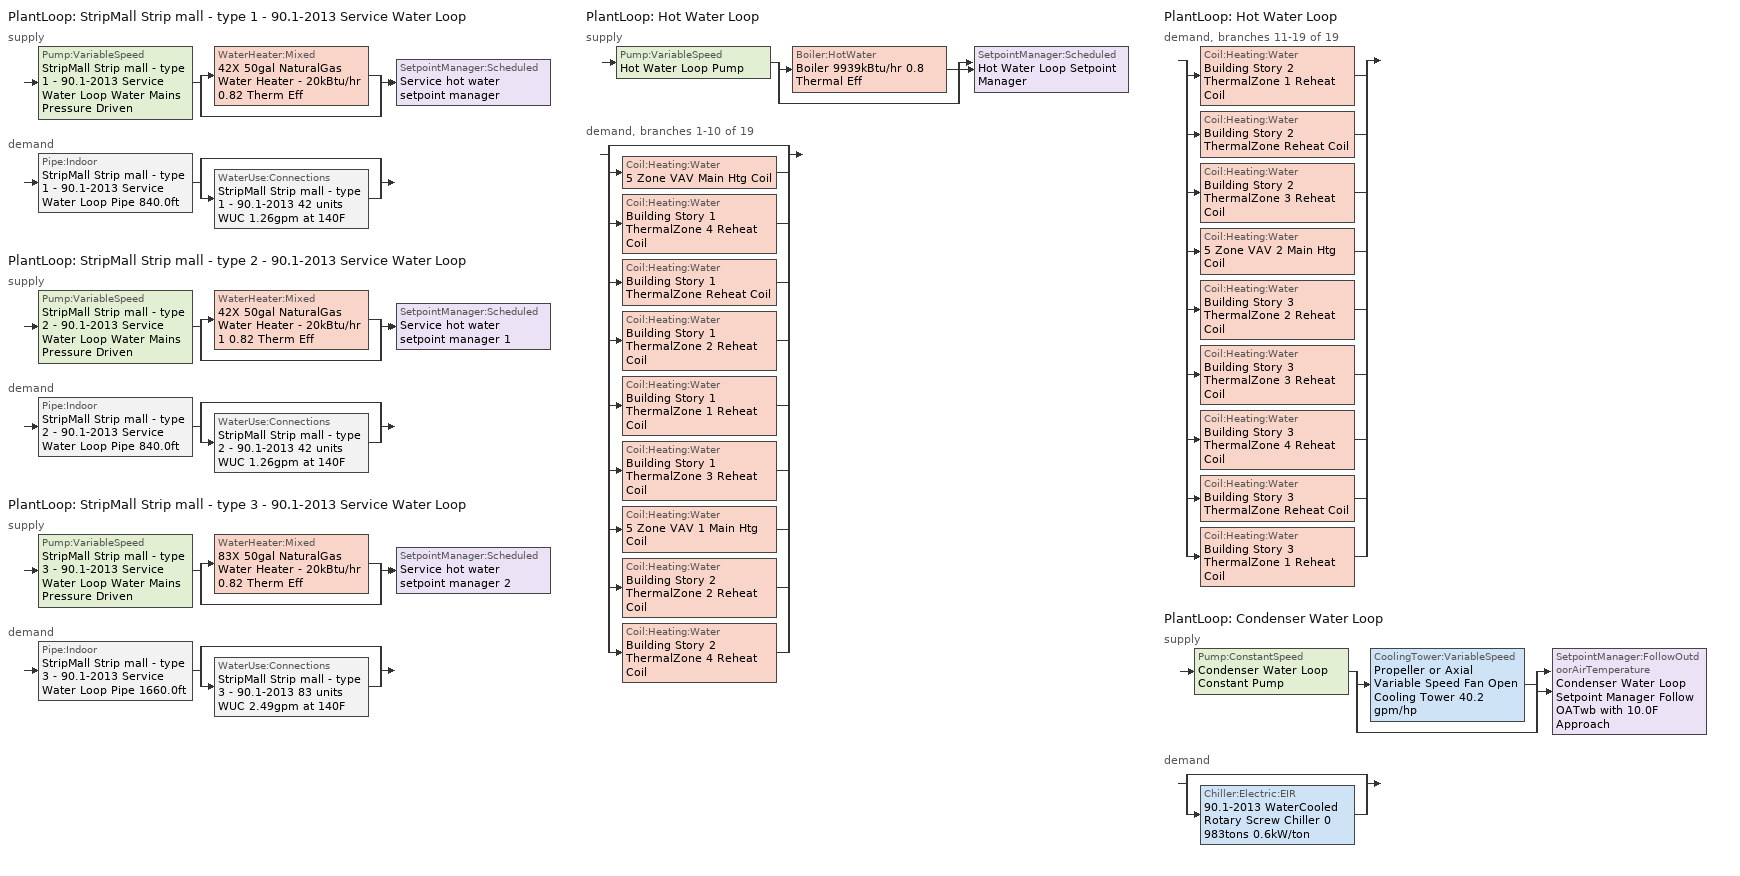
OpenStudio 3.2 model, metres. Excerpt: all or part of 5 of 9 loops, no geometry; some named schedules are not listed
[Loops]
PlantLoop 'StripMall Strip mall - type 1 - 90.1-2013 Service Water Loop'
 supply: Pump:VariableSpeed 'StripMall Strip mall - type 1 - 90.1-2013 Service Water Loop Water Mains Pressure Driven' > split
  | WaterHeater:Mixed '42X 50gal NaturalGas Water Heater - 20kBtu/hr 0.82 Therm Eff'
  | bypass
  join > SetpointManager:Scheduled 'Service hot water setpoint manager'
 demand: Pipe:Indoor 'StripMall Strip mall - type 1 - 90.1-2013 Service Water Loop Pipe 840.0ft' > split
  | bypass
  | WaterUse:Connections 'StripMall Strip mall - type 1 - 90.1-2013 42 units WUC 1.26gpm at 140F'
PlantLoop 'StripMall Strip mall - type 2 - 90.1-2013 Service Water Loop'
 supply: Pump:VariableSpeed 'StripMall Strip mall - type 2 - 90.1-2013 Service Water Loop Water Mains Pressure Driven' > split
  | WaterHeater:Mixed '42X 50gal NaturalGas Water Heater - 20kBtu/hr 1 0.82 Therm Eff'
  | bypass
  join > SetpointManager:Scheduled 'Service hot water setpoint manager 1'
 demand: Pipe:Indoor 'StripMall Strip mall - type 2 - 90.1-2013 Service Water Loop Pipe 840.0ft' > split
  | bypass
  | WaterUse:Connections 'StripMall Strip mall - type 2 - 90.1-2013 42 units WUC 1.26gpm at 140F'
PlantLoop 'StripMall Strip mall - type 3 - 90.1-2013 Service Water Loop'
 supply: Pump:VariableSpeed 'StripMall Strip mall - type 3 - 90.1-2013 Service Water Loop Water Mains Pressure Driven' > split
  | WaterHeater:Mixed '83X 50gal NaturalGas Water Heater - 20kBtu/hr 0.82 Therm Eff'
  | bypass
  join > SetpointManager:Scheduled 'Service hot water setpoint manager 2'
 demand: Pipe:Indoor 'StripMall Strip mall - type 3 - 90.1-2013 Service Water Loop Pipe 1660.0ft' > split
  | bypass
  | WaterUse:Connections 'StripMall Strip mall - type 3 - 90.1-2013 83 units WUC 2.49gpm at 140F'
PlantLoop 'Hot Water Loop'
 supply: Pump:VariableSpeed 'Hot Water Loop Pump' > split
  | Boiler:HotWater 'Boiler 9939kBtu/hr 0.8 Thermal Eff'
  | bypass
  join > SetpointManager:Scheduled 'Hot Water Loop Setpoint Manager'
 demand, branches 1-10 of 19: split
  | bypass
  | Coil:Heating:Water '5 Zone VAV Main Htg Coil'
  | Coil:Heating:Water 'Building Story 1 ThermalZone 4 Reheat Coil'
  | Coil:Heating:Water 'Building Story 1 ThermalZone Reheat Coil'
  | Coil:Heating:Water 'Building Story 1 ThermalZone 2 Reheat Coil'
  | Coil:Heating:Water 'Building Story 1 ThermalZone 1 Reheat Coil'
  | Coil:Heating:Water 'Building Story 1 ThermalZone 3 Reheat Coil'
  | Coil:Heating:Water '5 Zone VAV 1 Main Htg Coil'
  | Coil:Heating:Water 'Building Story 2 ThermalZone 2 Reheat Coil'
  | Coil:Heating:Water 'Building Story 2 ThermalZone 4 Reheat Coil'
PlantLoop 'Hot Water Loop'
 demand, branches 11-19 of 19: split
  | Coil:Heating:Water 'Building Story 2 ThermalZone 1 Reheat Coil'
  | Coil:Heating:Water 'Building Story 2 ThermalZone Reheat Coil'
  | Coil:Heating:Water 'Building Story 2 ThermalZone 3 Reheat Coil'
  | Coil:Heating:Water '5 Zone VAV 2 Main Htg Coil'
  | Coil:Heating:Water 'Building Story 3 ThermalZone 2 Reheat Coil'
  | Coil:Heating:Water 'Building Story 3 ThermalZone 3 Reheat Coil'
  | Coil:Heating:Water 'Building Story 3 ThermalZone 4 Reheat Coil'
  | Coil:Heating:Water 'Building Story 3 ThermalZone Reheat Coil'
  | Coil:Heating:Water 'Building Story 3 ThermalZone 1 Reheat Coil'
PlantLoop 'Condenser Water Loop'
 supply: Pump:ConstantSpeed 'Condenser Water Loop Constant Pump' > split
  | CoolingTower:VariableSpeed 'Propeller or Axial Variable Speed Fan Open Cooling Tower 40.2 gpm/hp'
  | bypass
  join > SetpointManager:FollowOutdoorAirTemperature 'Condenser Water Loop Setpoint Manager Follow OATwb with 10.0F Approach'
 demand: split
  | bypass
  | Chiller:Electric:EIR '90.1-2013 WaterCooled  Rotary Screw Chiller 0 983tons 0.6kW/ton'
[Construction]
Uninsulated copper pipe 0.75in type L: Copper pipe 0.75in type L
Uninsulated copper pipe 0.75in type L 1: Copper pipe 0.75in type L 1
Uninsulated copper pipe 0.75in type L 2: Copper pipe 0.75in type L 2
[Material] Roughness=Smooth; Thickness {m}=0.001143; Conductivity {W/m-K}=386; Density {kg/m3}=8906.27; Specific Heat {J/kg-K}=385.1856; Thermal Absorptance=0.9; Solar Absorptance=0.7; Visible Absorptance=0.7
Copper pipe 0.75in type L; Copper pipe 0.75in type L 1; Copper pipe 0.75in type L 2
[WaterUse:Connections] Drain Water Heat Exchanger Type=None; Drain Water Heat Exchanger Destination=Plant
Name | Water Use Equipment Name 1
StripMall Strip mall - type 1 - 90.1-2013 42 units WUC 1.26gpm at 140F | StripMall Strip mall - type 1 - 90.1-2013 42 units Service Water Use 1.26gpm at 140F
StripMall Strip mall - type 2 - 90.1-2013 42 units WUC 1.26gpm at 140F | StripMall Strip mall - type 2 - 90.1-2013 42 units Service Water Use 1.26gpm at 140F
StripMall Strip mall - type 3 - 90.1-2013 83 units WUC 2.49gpm at 140F | StripMall Strip mall - type 3 - 90.1-2013 83 units Service Water Use 2.49gpm at 140F
[WaterUse:Equipment:Definition] Sensible Fraction Schedule=Fraction Sensible - 0.2; Latent Fraction Schedule=Fraction Latent - 0.05
Name | Peak Flow Rate {m3/s} | Target Temperature Schedule
StripMall Strip mall - type 1 - 90.1-2013 42 units Service Water Use Def 1.26gpm | 7.94936e-05 | Mixed Water At Faucet Temp - 140F
StripMall Strip mall - type 2 - 90.1-2013 42 units Service Water Use Def 1.26gpm | 7.94936e-05 | Mixed Water At Faucet Temp - 140F 1
StripMall Strip mall - type 3 - 90.1-2013 83 units Service Water Use Def 2.49gpm | 0.000157095 | Mixed Water At Faucet Temp - 140F 2
[WaterUse:Equipment]
Name | Water Use Equipment Definition | Flow Rate Fraction Schedule
StripMall Strip mall - type 1 - 90.1-2013 42 units Service Water Use 1.26gpm at 140F | StripMall Strip mall - type 1 - 90.1-2013 42 units Service Water Use Def 1.26gpm | RetailStripmall Type1_SWH_SCH
StripMall Strip mall - type 2 - 90.1-2013 42 units Service Water Use 1.26gpm at 140F | StripMall Strip mall - type 2 - 90.1-2013 42 units Service Water Use Def 1.26gpm | RetailStripmall Type2_SWH_SCH
StripMall Strip mall - type 3 - 90.1-2013 83 units Service Water Use 2.49gpm at 140F | StripMall Strip mall - type 3 - 90.1-2013 83 units Service Water Use Def 2.49gpm | RetailStripmall Type3_SWH_SCH
[PlantLoop] Glycol Concentration=0; Plant Loop Volume {m3}=Autocalculate; Load Distribution Scheme=Optimal
Name | Maximum Loop Temperature {C} | Minimum Loop Temperature {C} | Fluid Type
StripMall Strip mall - type 1 - 90.1-2013 Service Water Loop; StripMall Strip mall - type 2 - 90.1-2013 Service Water Loop; StripMall Strip mall - type 3 - 90.1-2013 Service Water Loop | 60 | 10
Hot Water Loop |  | 10 | Water
Condenser Water Loop | 80 | 5
[Sizing:Plant]
Name | Loop Type | Design Loop Exit Temperature {C} | Loop Design Temperature Difference {deltaC} | Sizing Option | Zone Timesteps in Averaging Window | Coincident Sizing Factor Mode
StripMall Strip mall - type 1 - 90.1-2013 Service Water Loop; StripMall Strip mall - type 2 - 90.1-2013 Service Water Loop; StripMall Strip mall - type 3 - 90.1-2013 Service Water Loop | Heating | 60 | 5 | NonCoincident | 1 | None
Hot Water Loop | Heating | 82.2222 | 11.1111 | NonCoincident | 1 | None
Condenser Water Loop | Condenser | 29.4444 | 5.55556 | Coincident | 6 | GlobalCoolingSizingFactor
[SetpointManager:Scheduled] Control Variable=Temperature
Name | Schedule | Setpoint Node or NodeList
Service hot water setpoint manager | Service Water Loop Temp - 140F | StripMall Strip mall - type 1 - 90.1-2013 Service Water Loop Supply Outlet Node
Service hot water setpoint manager 1 | Service Water Loop Temp - 140F 1 | StripMall Strip mall - type 2 - 90.1-2013 Service Water Loop Supply Outlet Node
Service hot water setpoint manager 2 | Service Water Loop Temp - 140F 2 | StripMall Strip mall - type 3 - 90.1-2013 Service Water Loop Supply Outlet Node
Hot Water Loop Setpoint Manager | Hot Water Loop Temp - 180F | Hot Water Loop Supply Outlet Node
[Pump:VariableSpeed] Coefficient 1 of the Part Load Performance Curve=0; Coefficient 2 of the Part Load Performance Curve=3.2485; Coefficient 3 of the Part Load Performance Curve=-4.7443; Coefficient 4 of the Part Load Performance Curve=2.5294; Pump Control Type=Intermittent; Skin Loss Radiative Fraction=0.5; Design Power Sizing Method=PowerPerFlowPerPressure; Design Electric Power per Unit Flow Rate {W/(m3/s)}=348701.1; Design Shaft Power per Unit Flow Rate per Unit Head {W-s/m3-Pa}=1.28205; Design Minimum Flow Rate Fraction=0
Name | Rated Pump Head {Pa} | Motor Efficiency
StripMall Strip mall - type 1 - 90.1-2013 Service Water Loop Water Mains Pressure Driven; StripMall Strip mall - type 2 - 90.1-2013 Service Water Loop Water Mains Pressure Driven; StripMall Strip mall - type 3 - 90.1-2013 Service Water Loop Water Mains Pressure Driven | 0.001 | 0.7
Hot Water Loop Pump | 179344 | 0.93
[WaterHeater:Mixed] Deadband Temperature Difference {deltaC}=2; Maximum Temperature Limit {C}=60; Heater Control Type=Cycle; Heater Fuel Type=NaturalGas; Heater Thermal Efficiency=0.82; Off Cycle Parasitic Fuel Consumption Rate {W}=0; Off Cycle Parasitic Fuel Type=NaturalGas; Off Cycle Parasitic Heat Fraction to Tank=0; On Cycle Parasitic Fuel Consumption Rate {W}=0; On Cycle Parasitic Fuel Type=NaturalGas; On Cycle Parasitic Heat Fraction to Tank=0; Ambient Temperature Indicator=Schedule; Off Cycle Loss Coefficient to Ambient Temperature {W/K}=2.29857; On Cycle Loss Coefficient to Ambient Temperature {W/K}=2.29857; Use Side Effectiveness=1; Source Side Effectiveness=1; Use Side Design Flow Rate {m3/s}=autosize; Source Side Design Flow Rate {m3/s}=autosize; Indirect Water Heating Recovery Time {hr}=1.5; Source Side Flow Control Mode=IndirectHeatPrimarySetpoint
Name | Tank Volume {m3} | Setpoint Temperature Schedule | Heater Maximum Capacity {W} | Ambient Temperature Schedule
42X 50gal NaturalGas Water Heater - 20kBtu/hr 0.82 Therm Eff | 7.94936 | Service Water Loop Temp - 140F | 246180 | Water Heater Ambient Temp Schedule - 71.6f
42X 50gal NaturalGas Water Heater - 20kBtu/hr 1 0.82 Therm Eff | 7.94936 | Service Water Loop Temp - 140F 1 | 246180 | Water Heater Ambient Temp Schedule - 71.6f 1
83X 50gal NaturalGas Water Heater - 20kBtu/hr 0.82 Therm Eff | 15.7095 | Service Water Loop Temp - 140F 2 | 486498 | Water Heater Ambient Temp Schedule - 71.6f 2
[WaterHeater:Sizing] Design Mode=PeakDraw; Time Storage Can Meet Peak Draw {hr}=0.538503; Time for Tank Recovery {hr}=0; Nominal Tank Volume for Autosizing Plant Connections {m3}=1
42X 50gal NaturalGas Water Heater - 20kBtu/hr 0.82 Therm Eff; 42X 50gal NaturalGas Water Heater - 20kBtu/hr 1 0.82 Therm Eff; 83X 50gal NaturalGas Water Heater - 20kBtu/hr 0.82 Therm Eff
[Pipe:Indoor] Environment Type=Schedule; Pipe Inside Diameter {m}=0.019939
Name | Construction | Ambient Temperature Schedule | Ambient Air Velocity Schedule | Pipe Length {m}
StripMall Strip mall - type 1 - 90.1-2013 Service Water Loop Pipe 840.0ft | Uninsulated copper pipe 0.75in type L | StripMall Strip mall - type 1 - 90.1-2013 Service Water Loop Piping Air Temp - 70F | StripMall Strip mall - type 1 - 90.1-2013 Service Water Loop Piping Air Velocity - 0.67mph | 256.032
StripMall Strip mall - type 2 - 90.1-2013 Service Water Loop Pipe 840.0ft | Uninsulated copper pipe 0.75in type L 1 | StripMall Strip mall - type 2 - 90.1-2013 Service Water Loop Piping Air Temp - 70F | StripMall Strip mall - type 2 - 90.1-2013 Service Water Loop Piping Air Velocity - 0.67mph | 256.032
StripMall Strip mall - type 3 - 90.1-2013 Service Water Loop Pipe 1660.0ft | Uninsulated copper pipe 0.75in type L 2 | StripMall Strip mall - type 3 - 90.1-2013 Service Water Loop Piping Air Temp - 70F | StripMall Strip mall - type 3 - 90.1-2013 Service Water Loop Piping Air Velocity - 0.67mph | 505.968
[Boiler:HotWater]
Boiler 9939kBtu/hr 0.8 Thermal Eff: Fuel Type=NaturalGas; Nominal Thermal Efficiency=0.8; Efficiency Curve Temperature Evaluation Variable=LeavingBoiler; Normalized Boiler Efficiency Curve=Boiler with Minimum Turndown; Minimum Part Load Ratio=0; Maximum Part Load Ratio=1.2; Optimum Part Load Ratio=1; Water Outlet Upper Temperature Limit {C}=95; Boiler Flow Mode=LeavingSetpointModulated; Parasitic Electric Load {W}=0; Sizing Factor=1
[SetpointManager:FollowOutdoorAirTemperature]
Condenser Water Loop Setpoint Manager Follow OATwb with 10.0F Approach: Control Variable=Temperature; Reference Temperature Type=OutdoorAirWetBulb; Offset Temperature Difference {deltaC}=5.55556; Maximum Setpoint Temperature {C}=29.3556; Minimum Setpoint Temperature {C}=21.1111; Setpoint Node or NodeList=Condenser Water Loop Supply Outlet Node
[Pump:ConstantSpeed]
Condenser Water Loop Constant Pump: Rated Flow Rate {m3/s}=autosize; Rated Pump Head {Pa}=148557; Rated Power Consumption {W}=autosize; Motor Efficiency=0.95; Fraction of Motor Inefficiencies to Fluid Stream=0; Pump Control Type=Intermittent; Design Power Sizing Method=PowerPerFlowPerPressure; Design Electric Power per Unit Flow Rate {W/(m3/s)}=348701.1; Design Shaft Power per Unit Flow Rate per Unit Head {W-s/m3-Pa}=1.28205
[CoolingTower:VariableSpeed]
Propeller or Axial Variable Speed Fan Open Cooling Tower 40.2 gpm/hp: Model Type=CoolToolsCrossFlow; Design Inlet Air Wet-Bulb Temperature {C}=23.8; Design Approach Temperature {deltaC}=5.55556; Design Range Temperature {deltaC}=5.55556; Design Water Flow Rate {m3/s}=autosize; Design Air Flow Rate {m3/s}=autosize; Design Fan Power {W}=56142.9; Fan Power Ratio Function of Air Flow Rate Ratio Curve=VSD-TWR-FAN-FPLR; Minimum Air Flow Rate Ratio=0.2; Fraction of Tower Capacity in Free Convection Regime=0.125; Basin Heater Capacity {W/K}=0; Basin Heater Setpoint Temperature {C}=2; Evaporation Loss Mode=SaturatedExit; Evaporation Loss Factor {percent/K}=0.2; Drift Loss Percent {percent}=0.008; Blowdown Calculation Mode=ConcentrationRatio; Blowdown Concentration Ratio=3; Number of Cells=1; Cell Control=MaximalCell; Sizing Factor=1
[Chiller:Electric:EIR]
90.1-2013 WaterCooled  Rotary Screw Chiller 0 983tons 0.6kW/ton: Reference Capacity {W}=Autosize; Reference COP {W/W}=6.28036; Reference Leaving Chilled Water Temperature {C}=6.66667; Reference Entering Condenser Fluid Temperature {C}=35; Reference Chilled Water Flow Rate {m3/s}=Autosize; Cooling Capacity Function of Temperature Curve=ChlrWtrPosDispPathAAllQRatio_fTchwsTcwsSI; Electric Input to Cooling Output Ratio Function of Temperature Curve=ChlrWtrPosDispPathAAllEIRRatio_fTchwsTcwsSI; Electric Input to Cooling Output Ratio Function of Part Load Ratio Curve=ChlrWtrPosDispPathAAllEIRRatio_fQRatio; Minimum Part Load Ratio=0.15; Maximum Part Load Ratio=1; Optimum Part Load Ratio=1; Minimum Unloading Ratio=0.25; Condenser Type=WaterCooled; Leaving Chilled Water Lower Temperature Limit {C}=2.22222; Chiller Flow Mode=ConstantFlow; Design Heat Recovery Water Flow Rate {m3/s}=Autosize; Sizing Factor=1; Basin Heater Capacity {W/K}=0; Basin Heater Setpoint Temperature {C}=10; Condenser Heat Recovery Relative Capacity Fraction=1
[Coil:Heating:Water] Availability Schedule=Always On Discrete; Rated Inlet Water Temperature {C}=82.2222; Rated Outlet Water Temperature {C}=71.1111
Name | Rated Inlet Air Temperature {C} | Rated Outlet Air Temperature {C}
5 Zone VAV Main Htg Coil; 5 Zone VAV 1 Main Htg Coil; 5 Zone VAV 2 Main Htg Coil | 7.22222 | 12.7778
Building Story 1 ThermalZone 4 Reheat Coil; Building Story 1 ThermalZone Reheat Coil; Building Story 1 ThermalZone 2 Reheat Coil; Building Story 1 ThermalZone 1 Reheat Coil; Building Story 1 ThermalZone 3 Reheat Coil; Building Story 2 ThermalZone 2 Reheat Coil; Building Story 2 ThermalZone 4 Reheat Coil; Building Story 2 ThermalZone 1 Reheat Coil; Building Story 2 ThermalZone Reheat Coil; Building Story 2 ThermalZone 3 Reheat Coil; Building Story 3 ThermalZone 2 Reheat Coil; Building Story 3 ThermalZone 3 Reheat Coil; Building Story 3 ThermalZone 4 Reheat Coil; Building Story 3 ThermalZone Reheat Coil; Building Story 3 ThermalZone 1 Reheat Coil | 12.7778 | 40
[Controller:WaterCoil] Action=Normal; Controller Convergence Tolerance {deltaC}=0.0001; Minimum Actuated Flow {m3/s}=0
Name | Water Coil
5 Zone VAV Main Htg Coil Controller | 5 Zone VAV Main Htg Coil
Building Story 1 ThermalZone 4 Reheat Coil Controller | Building Story 1 ThermalZone 4 Reheat Coil
Building Story 1 ThermalZone Reheat Coil Controller | Building Story 1 ThermalZone Reheat Coil
Building Story 1 ThermalZone 2 Reheat Coil Controller | Building Story 1 ThermalZone 2 Reheat Coil
Building Story 1 ThermalZone 1 Reheat Coil Controller | Building Story 1 ThermalZone 1 Reheat Coil
Building Story 1 ThermalZone 3 Reheat Coil Controller | Building Story 1 ThermalZone 3 Reheat Coil
5 Zone VAV 1 Main Htg Coil Controller | 5 Zone VAV 1 Main Htg Coil
Building Story 2 ThermalZone 2 Reheat Coil Controller | Building Story 2 ThermalZone 2 Reheat Coil
Building Story 2 ThermalZone 4 Reheat Coil Controller | Building Story 2 ThermalZone 4 Reheat Coil
Building Story 2 ThermalZone 1 Reheat Coil Controller | Building Story 2 ThermalZone 1 Reheat Coil
Building Story 2 ThermalZone Reheat Coil Controller | Building Story 2 ThermalZone Reheat Coil
Building Story 2 ThermalZone 3 Reheat Coil Controller | Building Story 2 ThermalZone 3 Reheat Coil
5 Zone VAV 2 Main Htg Coil Controller | 5 Zone VAV 2 Main Htg Coil
Building Story 3 ThermalZone 2 Reheat Coil Controller | Building Story 3 ThermalZone 2 Reheat Coil
Building Story 3 ThermalZone 3 Reheat Coil Controller | Building Story 3 ThermalZone 3 Reheat Coil
Building Story 3 ThermalZone 4 Reheat Coil Controller | Building Story 3 ThermalZone 4 Reheat Coil
Building Story 3 ThermalZone Reheat Coil Controller | Building Story 3 ThermalZone Reheat Coil
Building Story 3 ThermalZone 1 Reheat Coil Controller | Building Story 3 ThermalZone 1 Reheat Coil
[Schedule:Ruleset]
RetailStripmall Type1_SWH_SCH: Default Day Schedule=RetailStripmall Type1_SWH_SCH Default; Summer Design Day Schedule=RetailStripmall Type1_SWH_SCH Summer Design Day; Winter Design Day Schedule=RetailStripmall Type1_SWH_SCH Winter Design Day
Fraction Sensible - 0.2: Default Day Schedule=Fraction Sensible - 0.2 Default
Fraction Latent - 0.05: Default Day Schedule=Fraction Latent - 0.05 Default
Mixed Water At Faucet Temp - 140F: Default Day Schedule=Mixed Water At Faucet Temp - 140F Default
Service Water Loop Temp - 140F: Default Day Schedule=Service Water Loop Temp - 140F Default
Water Heater Ambient Temp Schedule - 71.6f: Default Day Schedule=Water Heater Ambient Temp Schedule - 71.6f Default
StripMall Strip mall - type 1 - 90.1-2013 Service Water Loop Piping Air Temp - 70F: Default Day Schedule=StripMall Strip mall - type 1 - 90.1-2013 Service Water Loop Piping Air Temp - 70F Default
StripMall Strip mall - type 1 - 90.1-2013 Service Water Loop Piping Air Velocity - 0.67mph: Default Day Schedule=StripMall Strip mall - type 1 - 90.1-2013 Service Water Loop Piping Air Velocity - 0.67mph Default
RetailStripmall Type2_SWH_SCH: Default Day Schedule=RetailStripmall Type2_SWH_SCH Default; Summer Design Day Schedule=RetailStripmall Type2_SWH_SCH Summer Design Day; Winter Design Day Schedule=RetailStripmall Type2_SWH_SCH Winter Design Day
Service Water Loop Temp - 140F 1: Default Day Schedule=Service Water Loop Temp - 140F Default 1
Water Heater Ambient Temp Schedule - 71.6f 1: Default Day Schedule=Water Heater Ambient Temp Schedule - 71.6f Default 1
StripMall Strip mall - type 2 - 90.1-2013 Service Water Loop Piping Air Temp - 70F: Default Day Schedule=StripMall Strip mall - type 2 - 90.1-2013 Service Water Loop Piping Air Temp - 70F Default
StripMall Strip mall - type 2 - 90.1-2013 Service Water Loop Piping Air Velocity - 0.67mph: Default Day Schedule=StripMall Strip mall - type 2 - 90.1-2013 Service Water Loop Piping Air Velocity - 0.67mph Default
RetailStripmall Type3_SWH_SCH: Default Day Schedule=RetailStripmall Type3_SWH_SCH Default; Summer Design Day Schedule=RetailStripmall Type3_SWH_SCH Summer Design Day; Winter Design Day Schedule=RetailStripmall Type3_SWH_SCH Winter Design Day
Service Water Loop Temp - 140F 2: Default Day Schedule=Service Water Loop Temp - 140F Default 2
Water Heater Ambient Temp Schedule - 71.6f 2: Default Day Schedule=Water Heater Ambient Temp Schedule - 71.6f Default 2
StripMall Strip mall - type 3 - 90.1-2013 Service Water Loop Piping Air Temp - 70F: Default Day Schedule=StripMall Strip mall - type 3 - 90.1-2013 Service Water Loop Piping Air Temp - 70F Default
StripMall Strip mall - type 3 - 90.1-2013 Service Water Loop Piping Air Velocity - 0.67mph: Default Day Schedule=StripMall Strip mall - type 3 - 90.1-2013 Service Water Loop Piping Air Velocity - 0.67mph Default
Hot Water Loop Temp - 180F: Default Day Schedule=Hot Water Loop Temp - 180F Default
[Schedule:Day]
RetailStripmall Type1_SWH_SCH Default: 8, 0, 0, 9, 0, 0.1, 10, 0, 0.14, 11, 0, 0.29, 12, 0, 0.31, 14, 0, 0.36, 15, 0, 0.34, 16, 0, 0.35, 17, 0, 0.37, 18, 0, 0.34, 19, 0, 0.25, 20, 0, 0.27, 21, 0, 0.21, 23, 0, 0.16, 24, 0, 0.1
RetailStripmall Type1_SWH_SCH Summer Design Day: 7, 0, 0, 9, 0, 0.04, 10, 0, 0.15, 11, 0, 0.23, 12, 0, 0.32, 13, 0, 0.41, 14, 0, 0.62, 15, 0, 0.6, 16, 0, 0.55, 17, 0, 0.45, 18, 0, 0.5, 19, 0, 0.46, 20, 0, 0.47, 21, 0, 0.34, 22, 0, 0.33, 23, 0, 0.23, 24, 0, 0.13
RetailStripmall Type1_SWH_SCH Winter Design Day: 1, 0, 0.13, 9, 0, 0, 10, 0, 0.2, 11, 0, 0.23, 12, 0, 0.32, 13, 0, 0.41, 14, 0, 0.65, 15, 0, 0.6, 16, 0, 0.55, 17, 0, 0.45, 18, 0, 0.5, 19, 0, 0.46, 20, 0, 0.47, 21, 0, 0.34, 22, 0, 0.33, 23, 0, 0.23, 24, 0, 0.13
[Schedule:Constant]
Always On Discrete: Value=1
[Curve:Cubic] Minimum Value of x=0
Name | Coefficient1 Constant | Coefficient2 x | Coefficient3 x**2 | Coefficient4 x**3 | Maximum Value of x
VSD-TWR-FAN-FPLR | 0.331629 | -0.885676 | 0.605565 | 0.948482 | 1
Boiler with Minimum Turndown | 0.7791 | 1.4745 | -2.5795 | 1.3467 | 1.3
[Curve:Biquadratic] Minimum Value of x=4.44; Maximum Value of x=12.22; Minimum Value of y=15.56; Maximum Value of y=29.44
Name | Coefficient1 Constant | Coefficient2 x | Coefficient3 x**2 | Coefficient4 y | Coefficient5 y**2 | Coefficient6 x*y | Minimum Curve Output | Maximum Curve Output
ChlrWtrPosDispPathAAllQRatio_fTchwsTcwsSI | 0.96744 | 0.037082 | 0.000434 | -0.005837 | -4.9e-05 | -0.000274 | 0.89 | 1.33
ChlrWtrPosDispPathAAllEIRRatio_fTchwsTcwsSI | 0.665307 | -0.009339 | 0.000483 | 0.009492 | 0.000544 | -0.000864 | 0.74 | 1.27
[Curve:Quadratic]
ChlrWtrPosDispPathAAllEIRRatio_fQRatio: Coefficient1 Constant=0.310965; Coefficient2 x=0.322519; Coefficient3 x**2=0.372745; Minimum Value of x=0.1; Maximum Value of x=1; Minimum Curve Output=0.35
